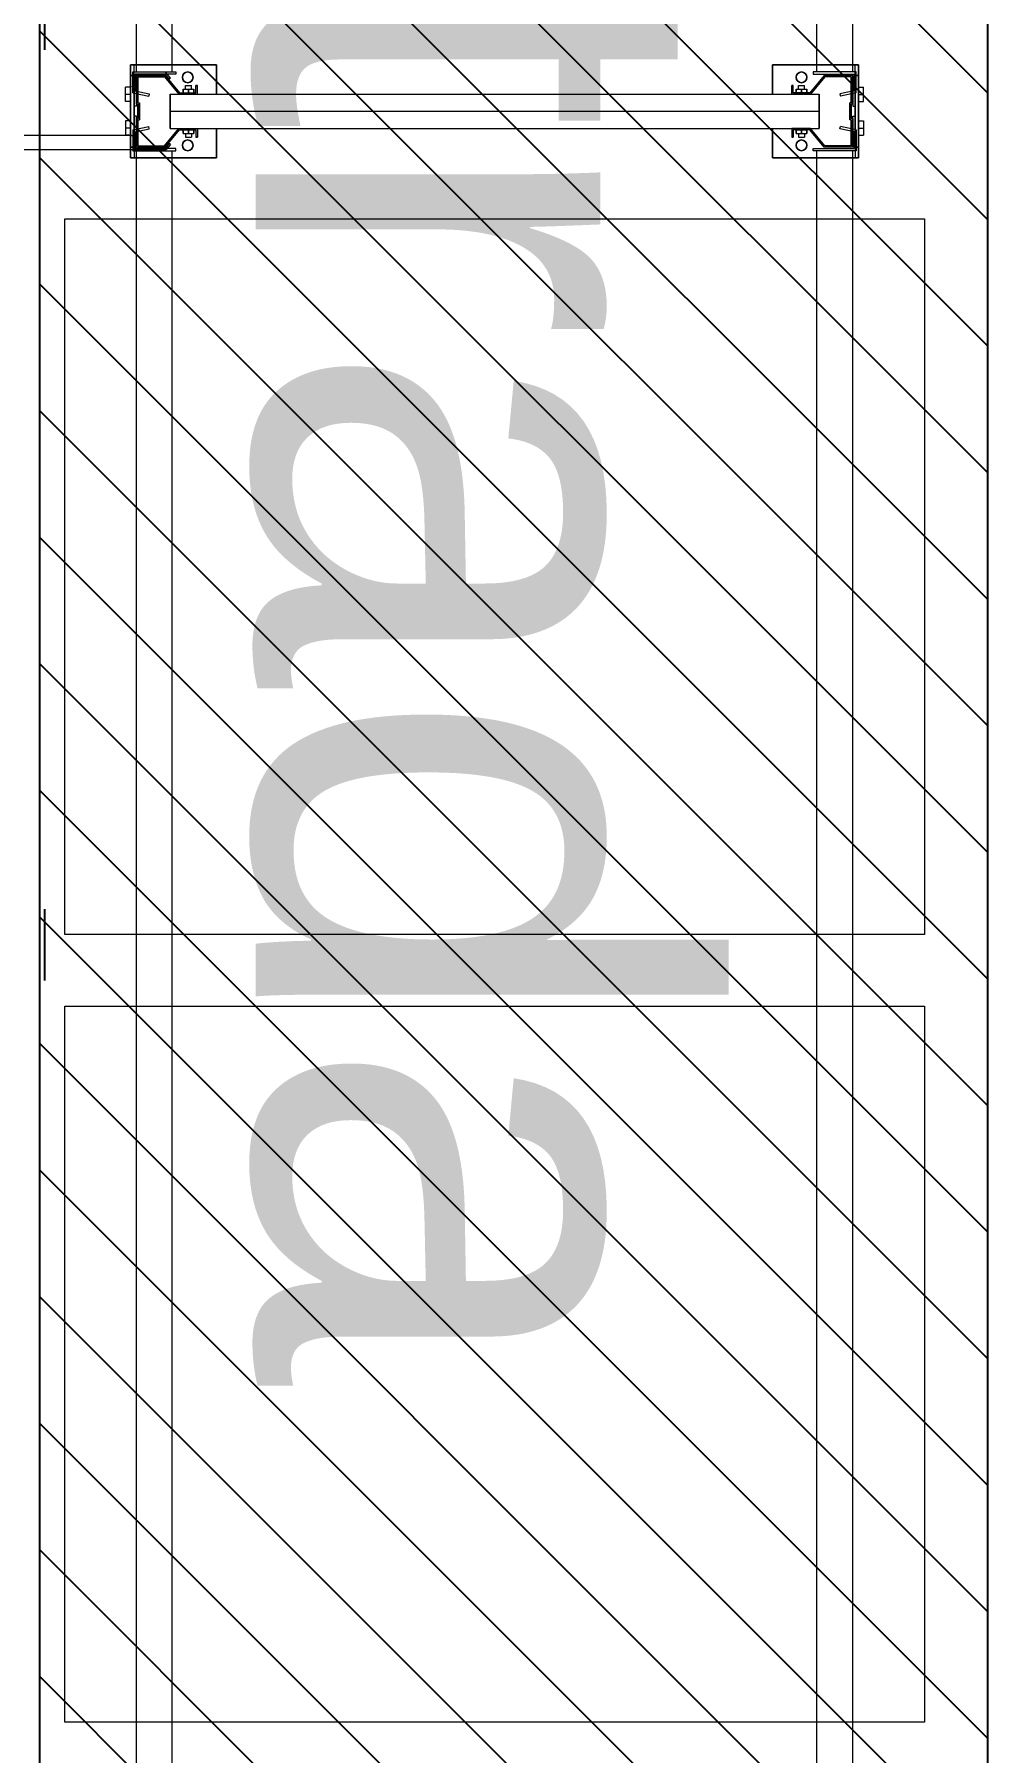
# Model space of a CAD drawing. Header units: metres. Extents: x 0 to 8715937, y -236336 to 216.
# Drawn here: x 146.633 to 147.964, y 75.702 to 78.102 of the extents above; entities that cross this region are included whole.
import ezdxf

# ---------------------------------------------------------------- set-up
doc = ezdxf.new("R2010")
doc.units = ezdxf.units.M
doc.header["$MEASUREMENT"] = 0
doc.linetypes.add('ACAD_ISO10W100', pattern=[18, 12, -3, 0, -3])
for name, color, linetype in [('0-BLOCK-EQUIPAMIENTO', 7, 'Continuous'), ('0-BLOCK-ESTRUCTURA', 7, 'Continuous'), ('AAA BAST', 5, 'Continuous'), ('AAA CONECT', 3, 'Continuous'), ('AAA LARG', 1, 'Continuous'), ('AAA PALLETS', 7, 'Continuous'), ('EJES', 251, 'ACAD_ISO10W100'), ('INSTALACIONES', 165, 'Continuous'), ('TEXTO', 7, 'Continuous')]:
    doc.layers.add(name, color=color, linetype=linetype)
doc.styles.add('AR', font='arial.ttf')

# ---------------------------------------------------------------- blocks, each defined once
blk = doc.blocks.new('DPM-ESTRUCTURA')
at = {"layer": 'EJES', "ltscale": 0.4}
blk.add_line((58.9278, 41.5801), (58.9278, 112.3301), dxfattribs=at)
blk = doc.blocks.new('1A MODULO D FTE')
at = {"layer": 'AAA BAST', "lineweight": 5}
for points in [[(-2.34, 0.415), (-2.34, 0.417), (-2.35, 0.417), (-2.35, 0.44), (-2.326, 0.46), (-2.326, 0.5), (-2.366, 0.5), (-2.366, 0.498), (-2.386, 0.498), (-2.386, 0.5), (-2.426, 0.5), (-2.426, 0.46), (-2.402, 0.44), (-2.402, 0.417), (-2.412, 0.417), (-2.412, 0.415), (-2.4, 0.415), (-2.4, 0.4409), (-2.424, 0.4609), (-2.424, 0.498), (-2.388, 0.498), (-2.388, 0.496), (-2.364, 0.496), (-2.364, 0.498), (-2.328, 0.498), (-2.328, 0.4609), (-2.352, 0.4409), (-2.352, 0.415)], [(-0.012, 0.415), (-0.012, 0.417), (-0.002, 0.417), (-0.002, 0.44), (-0.026, 0.46), (-0.026, 0.5), (0.014, 0.5), (0.014, 0.498), (0.034, 0.498), (0.034, 0.5), (0.074, 0.5), (0.074, 0.46), (0.05, 0.44), (0.05, 0.417), (0.06, 0.417), (0.06, 0.415), (0.048, 0.415), (0.048, 0.4409), (0.072, 0.4609), (0.072, 0.498), (0.036, 0.498), (0.036, 0.496), (0.012, 0.496), (0.012, 0.498), (-0.024, 0.498), (-0.024, 0.4609), (0, 0.4409), (0, 0.415)], [(-2.34, -0.415), (-2.34, -0.417), (-2.35, -0.417), (-2.35, -0.44), (-2.326, -0.46), (-2.326, -0.5), (-2.366, -0.5), (-2.366, -0.498), (-2.386, -0.498), (-2.386, -0.5), (-2.426, -0.5), (-2.426, -0.46), (-2.402, -0.44), (-2.402, -0.417), (-2.412, -0.417), (-2.412, -0.415), (-2.4, -0.415), (-2.4, -0.4409), (-2.424, -0.4609), (-2.424, -0.498), (-2.388, -0.498), (-2.388, -0.496), (-2.364, -0.496), (-2.364, -0.498), (-2.328, -0.498), (-2.328, -0.4609), (-2.352, -0.4409), (-2.352, -0.415)], [(-0.012, -0.415), (-0.012, -0.417), (-0.002, -0.417), (-0.002, -0.44), (-0.026, -0.46), (-0.026, -0.5), (0.014, -0.5), (0.014, -0.498), (0.034, -0.498), (0.034, -0.5), (0.074, -0.5), (0.074, -0.46), (0.05, -0.44), (0.05, -0.417), (0.06, -0.417), (0.06, -0.415), (0.048, -0.415), (0.048, -0.4409), (0.072, -0.4609), (0.072, -0.498), (0.036, -0.498), (0.036, -0.496), (0.012, -0.496), (0.012, -0.498), (-0.024, -0.498), (-0.024, -0.4609), (0, -0.4409), (0, -0.415)]]:
    blk.add_hatch(color=251, dxfattribs=at).paths.add_polyline_path(points)
at = {"layer": 'AAA BAST', "color": 251, "lineweight": 5}
for p, q in [((-2.426, 0.5082), (-2.441, 0.5082)), ((-2.441, 0.5082), (-2.441, 0.3882)), ((-2.326, 0.5082), (-2.426, 0.5082)), ((-2.426, 0.5082), (-2.426, 0.5032)), ((-2.3895, 0.5152), (-2.4095, 0.5152)), ((-2.4095, 0.5082), (-2.4095, 0.5152)), ((-2.3995, 0.5082), (-2.3995, 0.5152)), ((-2.3895, 0.5082), (-2.3895, 0.5152)), ((-2.3625, 0.5152), (-2.3425, 0.5152)), ((-2.3625, 0.5082), (-2.3625, 0.5152)), ((-2.3525, 0.5082), (-2.3525, 0.5152)), ((-2.3425, 0.5082), (-2.3425, 0.5152)), ((-2.326, 0.5032), (-2.326, 0.5082)), ((-2.311, 0.5082), (-2.326, 0.5082)), ((-2.311, 0.3882), (-2.311, 0.5082)), ((-0.041, 0.3882), (-0.041, 0.5082)), ((-0.041, 0.5082), (-0.026, 0.5082)), ((-0.026, 0.5032), (-0.026, 0.5082)), ((-0.026, 0.5082), (0.074, 0.5082)), ((0.0105, 0.5152), (-0.0095, 0.5152)), ((-0.0095, 0.5082), (-0.0095, 0.5152)), ((0.0005, 0.5082), (0.0005, 0.5152)), ((0.0105, 0.5082), (0.0105, 0.5152)), ((0.0375, 0.5152), (0.0575, 0.5152)), ((0.0375, 0.5082), (0.0375, 0.5152)), ((0.0475, 0.5082), (0.0475, 0.5152)), ((0.0575, 0.5082), (0.0575, 0.5152)), ((0.074, 0.5082), (0.074, 0.5032)), ((0.074, 0.5082), (0.089, 0.5082)), ((0.089, 0.5082), (0.089, 0.3882)), ((-2.426, 0.5032), (-2.441, 0.5032)), ((-2.426, 0.5032), (-2.326, 0.5032)), ((-2.386, 0.5), (-2.426, 0.5)), ((-2.426, 0.5), (-2.426, 0.46)), ((-2.424, 0.498), (-2.424, 0.4609)), ((-2.388, 0.498), (-2.424, 0.498)), ((-2.416, 0.5), (-2.416, 0.5032)), ((-2.416, 0.5032), (-2.383, 0.5032)), ((-2.388, 0.498), (-2.388, 0.496)), ((-2.364, 0.496), (-2.388, 0.496)), ((-2.386, 0.5), (-2.386, 0.498)), ((-2.386, 0.5), (-2.383, 0.5)), ((-2.366, 0.498), (-2.386, 0.498)), ((-2.383, 0.5), (-2.383, 0.5032)), ((-2.369, 0.5), (-2.369, 0.5032)), ((-2.366, 0.5), (-2.369, 0.5)), ((-2.326, 0.5), (-2.366, 0.5)), ((-2.366, 0.5), (-2.366, 0.498)), ((-2.328, 0.498), (-2.364, 0.498)), ((-2.364, 0.498), (-2.364, 0.496)), ((-2.336, 0.5), (-2.336, 0.5032)), ((-2.328, 0.498), (-2.328, 0.4609)), ((-2.326, 0.5032), (-2.311, 0.5032)), ((-2.326, 0.5), (-2.326, 0.46)), ((-0.026, 0.5032), (-0.041, 0.5032)), ((0.074, 0.5032), (-0.026, 0.5032)), ((-0.026, 0.5), (0.014, 0.5)), ((-0.026, 0.5), (-0.026, 0.46)), ((-0.024, 0.498), (-0.024, 0.4609)), ((-0.024, 0.498), (0.012, 0.498)), ((-0.016, 0.5), (-0.016, 0.5032)), ((0.012, 0.498), (0.012, 0.496)), ((0.012, 0.496), (0.036, 0.496)), ((0.014, 0.5), (0.014, 0.498)), ((0.014, 0.5), (0.017, 0.5)), ((0.014, 0.498), (0.034, 0.498)), ((0.017, 0.5), (0.017, 0.5032)), ((0.031, 0.5), (0.031, 0.5032)), ((0.064, 0.5032), (0.031, 0.5032)), ((0.034, 0.5), (0.031, 0.5)), ((0.034, 0.5), (0.074, 0.5)), ((0.034, 0.5), (0.034, 0.498)), ((0.036, 0.498), (0.072, 0.498)), ((0.036, 0.498), (0.036, 0.496)), ((0.064, 0.5), (0.064, 0.5032)), ((0.072, 0.498), (0.072, 0.4609)), ((0.074, 0.5032), (0.089, 0.5032)), ((0.074, 0.5), (0.074, 0.46)), ((-2.426, 0.46), (-2.402, 0.44)), ((-2.424, 0.4609), (-2.4, 0.4409)), ((-2.328, 0.4609), (-2.352, 0.4409)), ((-2.326, 0.46), (-2.35, 0.44)), ((-0.026, 0.46), (-0.002, 0.44)), ((-0.024, 0.4609), (0, 0.4409)), ((0.072, 0.4609), (0.048, 0.4409)), ((0.074, 0.46), (0.05, 0.44)), ((-2.402, 0.436), (-2.407, 0.436)), ((-2.407, 0.421), (-2.407, 0.436)), ((-2.402, 0.44), (-2.402, 0.417)), ((-2.4, 0.453), (-2.376, 0.453)), ((-2.4, -0.453), (-2.4, 0.453)), ((-2.4, 0.4409), (-2.4, 0.415)), ((-2.376, 0.453), (-2.352, 0.453)), ((-2.376, -0.453), (-2.376, 0.453)), ((-2.352, -0.453), (-2.352, 0.453)), ((-2.352, 0.4409), (-2.352, 0.415)), ((-2.35, 0.44), (-2.35, 0.417)), ((-2.345, 0.436), (-2.35, 0.436)), ((-2.35, 0.421), (-2.35, 0.436)), ((-2.345, 0.421), (-2.345, 0.436)), ((-2.345, 0.4328), (-2.34, 0.4328)), ((-2.34, 0.4243), (-2.34, 0.4328)), ((-0.007, 0.4328), (-0.012, 0.4328)), ((-0.012, 0.4243), (-0.012, 0.4328)), ((-0.007, 0.436), (-0.002, 0.436)), ((-0.007, 0.421), (-0.007, 0.436)), ((-0.002, 0.44), (-0.002, 0.417)), ((-0.002, 0.421), (-0.002, 0.436)), ((0.024, 0.453), (0, 0.453)), ((0, -0.453), (0, 0.453)), ((0, 0.4409), (0, 0.415)), ((0.048, 0.453), (0.024, 0.453)), ((0.024, -0.453), (0.024, 0.453)), ((0.048, -0.453), (0.048, 0.453)), ((0.048, 0.4409), (0.048, 0.415)), ((0.05, 0.44), (0.05, 0.417)), ((0.05, 0.436), (0.055, 0.436)), ((0.055, 0.421), (0.055, 0.436)), ((-2.402, 0.417), (-2.412, 0.417)), ((-2.412, 0.417), (-2.412, 0.415)), ((-2.4, 0.415), (-2.412, 0.415)), ((-2.402, 0.4285), (-2.407, 0.4285)), ((-2.402, 0.421), (-2.407, 0.421)), ((-2.352, 0.415), (-2.34, 0.415)), ((-2.345, 0.4285), (-2.35, 0.4285)), ((-2.345, 0.421), (-2.35, 0.421)), ((-2.35, 0.417), (-2.34, 0.417)), ((-2.345, 0.4243), (-2.34, 0.4243)), ((-2.34, 0.415), (-2.34, 0.417)), ((-0.007, 0.4243), (-0.012, 0.4243)), ((-0.002, 0.417), (-0.012, 0.417)), ((-0.012, 0.415), (-0.012, 0.417)), ((0, 0.415), (-0.012, 0.415)), ((-0.007, 0.4285), (-0.002, 0.4285)), ((-0.007, 0.421), (-0.002, 0.421)), ((0.048, 0.415), (0.06, 0.415)), ((0.05, 0.4285), (0.055, 0.4285)), ((0.05, 0.421), (0.055, 0.421)), ((0.05, 0.417), (0.06, 0.417)), ((0.06, 0.417), (0.06, 0.415)), ((-2.441, 0.3882), (-2.4, 0.3882)), ((-2.352, 0.3882), (-2.311, 0.3882)), ((0, 0.3882), (-0.041, 0.3882)), ((0.089, 0.3882), (0.048, 0.3882)), ((-2.441, -0.5082), (-2.441, -0.3882)), ((-2.441, -0.3882), (-2.4, -0.3882)), ((-2.352, -0.3882), (-2.311, -0.3882)), ((-2.311, -0.3882), (-2.311, -0.5082)), ((0, -0.3882), (-0.041, -0.3882)), ((-0.041, -0.3882), (-0.041, -0.5082)), ((0.089, -0.3882), (0.048, -0.3882)), ((0.089, -0.5082), (0.089, -0.3882)), ((-2.4, -0.415), (-2.412, -0.415)), ((-2.412, -0.417), (-2.412, -0.415)), ((-2.402, -0.417), (-2.412, -0.417)), ((-2.402, -0.4199), (-2.407, -0.4199)), ((-2.407, -0.4349), (-2.407, -0.4199)), ((-2.402, -0.4274), (-2.407, -0.4274)), ((-2.402, -0.44), (-2.402, -0.417)), ((-2.4, -0.4409), (-2.4, -0.415)), ((-2.352, -0.4409), (-2.352, -0.415)), ((-2.352, -0.415), (-2.34, -0.415)), ((-2.35, -0.44), (-2.35, -0.417)), ((-2.35, -0.417), (-2.34, -0.417)), ((-2.345, -0.4199), (-2.35, -0.4199)), ((-2.35, -0.4349), (-2.35, -0.4199)), ((-2.345, -0.4274), (-2.35, -0.4274)), ((-2.345, -0.4349), (-2.345, -0.4199)), ((-2.345, -0.4232), (-2.34, -0.4232)), ((-2.345, -0.4317), (-2.34, -0.4317)), ((-2.34, -0.415), (-2.34, -0.417)), ((-2.34, -0.4317), (-2.34, -0.4232)), ((0, -0.415), (-0.012, -0.415)), ((-0.012, -0.415), (-0.012, -0.417)), ((-0.002, -0.417), (-0.012, -0.417)), ((-0.007, -0.4232), (-0.012, -0.4232)), ((-0.012, -0.4317), (-0.012, -0.4232)), ((-0.007, -0.4317), (-0.012, -0.4317)), ((-0.007, -0.4199), (-0.002, -0.4199)), ((-0.007, -0.4349), (-0.007, -0.4199)), ((-0.007, -0.4274), (-0.002, -0.4274)), ((-0.002, -0.44), (-0.002, -0.417)), ((-0.002, -0.4349), (-0.002, -0.4199)), ((0, -0.4409), (0, -0.415)), ((0.048, -0.4409), (0.048, -0.415)), ((0.048, -0.415), (0.06, -0.415)), ((0.05, -0.44), (0.05, -0.417)), ((0.05, -0.417), (0.06, -0.417)), ((0.05, -0.4199), (0.055, -0.4199)), ((0.05, -0.4274), (0.055, -0.4274)), ((0.055, -0.4349), (0.055, -0.4199)), ((0.06, -0.417), (0.06, -0.415)), ((-2.426, -0.46), (-2.402, -0.44)), ((-2.424, -0.4609), (-2.4, -0.4409)), ((-2.402, -0.4349), (-2.407, -0.4349)), ((-2.4, -0.453), (-2.376, -0.453)), ((-2.376, -0.453), (-2.352, -0.453)), ((-2.328, -0.4609), (-2.352, -0.4409)), ((-2.345, -0.4349), (-2.35, -0.4349)), ((-2.326, -0.46), (-2.35, -0.44)), ((-0.026, -0.46), (-0.002, -0.44)), ((-0.024, -0.4609), (0, -0.4409)), ((-0.007, -0.4349), (-0.002, -0.4349)), ((0.024, -0.453), (0, -0.453)), ((0.048, -0.453), (0.024, -0.453)), ((0.072, -0.4609), (0.048, -0.4409)), ((0.05, -0.4349), (0.055, -0.4349)), ((0.074, -0.46), (0.05, -0.44)), ((-2.426, -0.5), (-2.426, -0.46)), ((-2.424, -0.498), (-2.424, -0.4609)), ((-2.328, -0.498), (-2.328, -0.4609)), ((-2.326, -0.5), (-2.326, -0.46)), ((-0.026, -0.5), (-0.026, -0.46)), ((-0.024, -0.498), (-0.024, -0.4609)), ((0.072, -0.498), (0.072, -0.4609)), ((0.074, -0.5), (0.074, -0.46)), ((-2.426, -0.5032), (-2.441, -0.5032)), ((-2.386, -0.5), (-2.426, -0.5)), ((-2.426, -0.5032), (-2.326, -0.5032)), ((-2.426, -0.5082), (-2.426, -0.5032)), ((-2.388, -0.498), (-2.424, -0.498)), ((-2.416, -0.5), (-2.416, -0.5032)), ((-2.416, -0.5032), (-2.383, -0.5032)), ((-2.388, -0.498), (-2.388, -0.496)), ((-2.364, -0.496), (-2.388, -0.496)), ((-2.366, -0.498), (-2.386, -0.498)), ((-2.386, -0.5), (-2.386, -0.498)), ((-2.386, -0.5), (-2.383, -0.5)), ((-2.383, -0.5), (-2.383, -0.5032)), ((-2.369, -0.5), (-2.369, -0.5032)), ((-2.366, -0.5), (-2.369, -0.5)), ((-2.366, -0.5), (-2.366, -0.498)), ((-2.326, -0.5), (-2.366, -0.5)), ((-2.364, -0.498), (-2.364, -0.496)), ((-2.328, -0.498), (-2.364, -0.498)), ((-2.336, -0.5), (-2.336, -0.5032)), ((-2.326, -0.5032), (-2.326, -0.5082)), ((-2.326, -0.5032), (-2.311, -0.5032)), ((-0.026, -0.5032), (-0.041, -0.5032)), ((-0.026, -0.5), (0.014, -0.5)), ((0.074, -0.5032), (-0.026, -0.5032)), ((-0.026, -0.5032), (-0.026, -0.5082)), ((-0.024, -0.498), (0.012, -0.498)), ((-0.016, -0.5), (-0.016, -0.5032)), ((0.012, -0.498), (0.012, -0.496)), ((0.012, -0.496), (0.036, -0.496)), ((0.014, -0.498), (0.034, -0.498)), ((0.014, -0.5), (0.014, -0.498)), ((0.014, -0.5), (0.017, -0.5)), ((0.017, -0.5), (0.017, -0.5032)), ((0.031, -0.5), (0.031, -0.5032)), ((0.034, -0.5), (0.031, -0.5)), ((0.064, -0.5032), (0.031, -0.5032)), ((0.034, -0.5), (0.034, -0.498)), ((0.034, -0.5), (0.074, -0.5)), ((0.036, -0.498), (0.036, -0.496)), ((0.036, -0.498), (0.072, -0.498)), ((0.064, -0.5), (0.064, -0.5032)), ((0.074, -0.5082), (0.074, -0.5032)), ((0.074, -0.5032), (0.089, -0.5032)), ((-2.426, -0.5082), (-2.441, -0.5082)), ((-2.326, -0.5082), (-2.426, -0.5082)), ((-2.4095, -0.5082), (-2.4095, -0.5152)), ((-2.3895, -0.5152), (-2.4095, -0.5152)), ((-2.3995, -0.5082), (-2.3995, -0.5152)), ((-2.3895, -0.5082), (-2.3895, -0.5152)), ((-2.3625, -0.5082), (-2.3625, -0.5152)), ((-2.3625, -0.5152), (-2.3425, -0.5152)), ((-2.3525, -0.5082), (-2.3525, -0.5152)), ((-2.3425, -0.5082), (-2.3425, -0.5152)), ((-2.311, -0.5082), (-2.326, -0.5082)), ((-0.041, -0.5082), (-0.026, -0.5082)), ((-0.026, -0.5082), (0.074, -0.5082)), ((-0.0095, -0.5082), (-0.0095, -0.5152)), ((0.0105, -0.5152), (-0.0095, -0.5152)), ((0.0005, -0.5082), (0.0005, -0.5152)), ((0.0105, -0.5082), (0.0105, -0.5152)), ((0.0375, -0.5082), (0.0375, -0.5152)), ((0.0375, -0.5152), (0.0575, -0.5152)), ((0.0475, -0.5082), (0.0475, -0.5152)), ((0.0575, -0.5082), (0.0575, -0.5152)), ((0.074, -0.5082), (0.089, -0.5082))]:
    blk.add_line(p, q, dxfattribs=at)
for centre in [(-2.4235, 0.4285), (-2.3285, 0.4285), (-0.0235, 0.4285), (0.0715, 0.4285), (-2.4235, -0.4285), (-2.3285, -0.4285), (-0.0235, -0.4285), (0.0715, -0.4285)]:
    blk.add_circle(centre, 0.0075, dxfattribs=at)
at = {"layer": 'AAA CONECT', "color": 251, "lineweight": 5}
for p, q in [((-2.4223, -0.4527), (-2.43, -0.4591)), ((-2.421, -0.4542), (-2.428, -0.46)), ((-2.4223, -0.4527), (-2.421, -0.4542)), ((-2.3297, -0.4527), (-2.331, -0.4542)), ((-2.331, -0.4542), (-2.324, -0.46)), ((-2.3297, -0.4527), (-2.322, -0.4591)), ((-0.0223, -0.4527), (-0.03, -0.4591)), ((-0.021, -0.4542), (-0.028, -0.46)), ((-0.0223, -0.4527), (-0.021, -0.4542)), ((-2.428, -0.5016), (-2.428, -0.46)), ((-2.324, -0.5016), (-2.324, -0.46)), ((-0.028, -0.5016), (-0.028, -0.46)), ((-2.428, -0.5016), (-2.415, -0.5016)), ((-2.41, -0.5066), (-2.415, -0.5016)), ((-2.342, -0.5066), (-2.337, -0.5016)), ((-2.324, -0.5016), (-2.337, -0.5016)), ((-0.028, -0.5016), (-0.015, -0.5016)), ((-0.01, -0.5066), (-0.015, -0.5016))]:
    blk.add_line(p, q, dxfattribs=at)
at = {"layer": 'AAA CONECT', "color": 251, "lineweight": 5, "ltscale": 0.21}
for p, q in [((-2.43, -0.4591), (-2.43, -0.7909)), ((-0.03, -0.4591), (-0.03, -0.7909)), ((-2.41, -0.5066), (-2.41, -0.7434)), ((-0.01, -0.5066), (-0.01, -0.7434))]:
    blk.add_line(p, q, dxfattribs=at)
at = {"layer": 'AAA LARG', "color": 251, "lineweight": 5}
for p, q in [((-2.35, 0.505), (-2.3547, 0.4829)), ((-2.35, 0.505), (-2.321, 0.505)), ((-2.321, 0.505), (-2.321, 0.445)), ((-0.002, 0.505), (-0.031, 0.505)), ((-0.031, 0.505), (-0.031, 0.445)), ((-0.002, 0.505), (0.0027, 0.4829)), ((-2.3516, 0.4822), (-2.3547, 0.4829)), ((-2.3474, 0.5018), (-2.3516, 0.4822)), ((-2.3242, 0.5018), (-2.3474, 0.5018)), ((-2.3242, 0.445), (-2.3242, 0.5018)), ((-2.321, 0.5), (-0.031, 0.5)), ((-0.0278, 0.445), (-0.0278, 0.5018)), ((-0.0278, 0.5018), (-0.0046, 0.5018)), ((-0.0046, 0.5018), (-0.0004, 0.4822)), ((-0.0004, 0.4822), (0.0027, 0.4829)), ((-2.321, 0.445), (-2.3242, 0.445)), ((-2.321, 0.45), (-0.031, 0.45)), ((-0.031, 0.445), (-0.0278, 0.445)), ((-2.321, -0.445), (-2.3242, -0.445)), ((-2.3242, -0.445), (-2.3242, -0.5018)), ((-2.321, -0.505), (-2.321, -0.445)), ((-2.321, -0.45), (-0.031, -0.45)), ((-0.031, -0.505), (-0.031, -0.445)), ((-0.031, -0.445), (-0.0278, -0.445)), ((-0.0278, -0.445), (-0.0278, -0.5018)), ((-2.3516, -0.4822), (-2.3547, -0.4829)), ((-2.35, -0.505), (-2.3547, -0.4829)), ((-2.3474, -0.5018), (-2.3516, -0.4822)), ((-2.3242, -0.5018), (-2.3474, -0.5018)), ((-2.321, -0.5), (-0.031, -0.5)), ((-0.0278, -0.5018), (-0.0046, -0.5018)), ((-0.0046, -0.5018), (-0.0004, -0.4822)), ((-0.002, -0.505), (0.0027, -0.4829)), ((-0.0004, -0.4822), (0.0027, -0.4829)), ((-2.35, -0.505), (-2.321, -0.505)), ((-0.002, -0.505), (-0.031, -0.505))]:
    blk.add_line(p, q, dxfattribs=at)
at = {"layer": 'AAA PALLETS', "color": 251, "lineweight": 5, "ltscale": 0.21}
for p, q in [((-1.226, 0.6), (-2.226, 0.6)), ((-2.226, 0.6), (-2.226, -0.6)), ((-1.226, -0.6), (-1.226, 0.6)), ((-0.126, 0.6), (-1.126, 0.6)), ((-1.126, 0.6), (-1.126, -0.6)), ((-0.126, -0.6), (-0.126, 0.6)), ((-2.226, -0.6), (-1.226, -0.6)), ((-1.126, -0.6), (-0.126, -0.6))]:
    blk.add_line(p, q, dxfattribs=at)
blk = doc.blocks.new('DPM-EQUIPAMIENTO')
at = {"layer": 'INSTALACIONES', "ltscale": 0.1}
h = blk.add_hatch(dxfattribs=at)
h.set_pattern_fill('ANSI31', color=256, angle=-90)
h.set_pattern_definition([(315, (-83.11901, 870.19236), (0.088388348, 0.088388348), [])])
h.paths.add_polyline_path([(60.2442, 87.7545), (60.2442, 73.2183), (58.9206, 73.2183), (58.9206, 87.7545)])
blk.add_lwpolyline([(60.2442, 87.7545), (60.2442, 73.1703), (58.9206, 73.1703), (58.9206, 87.7545)], close=True, dxfattribs=at)
at = {"layer": 'AAA BAST', "xscale": -1, "rotation": 270}
for p in [(59.5558, 80.3703), (59.5558, 77.9703)]:
    blk.add_blockref('1A MODULO D FTE', p, dxfattribs=at)
at = {"layer": 'TEXTO', "ltscale": 0.1, "insert": (59.849, 76.2145), "char_height": 0.626905, "attachment_point": 3, "rotation": 270, "style": 'AR'}
blk.add_mtext_dynamic_manual_height_columns('Bodega Empotrada', width=8.454521, gutter_width=12.5, heights=[0], dxfattribs=at)

msp = doc.modelspace()

# ---------------------------------------------------------------- hatches: boundary and pattern name
at = {"layer": 'AAA BAST', "lineweight": 5}
for points in [[(146.8608, 77.9583), (146.8588, 77.9583), (146.8588, 77.9683), (146.8358, 77.9683), (146.8158, 77.9443), (146.7758, 77.9443), (146.7758, 77.9843), (146.7778, 77.9843), (146.7778, 78.0043), (146.7758, 78.0043), (146.7758, 78.0443), (146.8158, 78.0443), (146.8358, 78.0203), (146.8588, 78.0203), (146.8588, 78.0303), (146.8608, 78.0303), (146.8608, 78.0183), (146.8349, 78.0183), (146.8149, 78.0423), (146.7778, 78.0423), (146.7778, 78.0063), (146.7798, 78.0063), (146.7798, 77.9823), (146.7778, 77.9823), (146.7778, 77.9463), (146.8149, 77.9463), (146.8349, 77.9703), (146.8608, 77.9703)], [(146.8608, 78.0303), (146.8588, 78.0303), (146.8588, 78.0203), (146.8358, 78.0203), (146.8158, 78.0443), (146.7758, 78.0443), (146.7758, 78.0043), (146.7778, 78.0043), (146.7778, 77.9843), (146.7758, 77.9843), (146.7758, 77.9443), (146.8158, 77.9443), (146.8358, 77.9683), (146.8588, 77.9683), (146.8588, 77.9583), (146.8608, 77.9583), (146.8608, 77.9703), (146.8349, 77.9703), (146.8149, 77.9463), (146.7778, 77.9463), (146.7778, 77.9823), (146.7798, 77.9823), (146.7798, 78.0063), (146.7778, 78.0063), (146.7778, 78.0423), (146.8149, 78.0423), (146.8349, 78.0183), (146.8608, 78.0183)], [(147.6908, 77.9583), (147.6928, 77.9583), (147.6928, 77.9683), (147.7158, 77.9683), (147.7358, 77.9443), (147.7758, 77.9443), (147.7758, 77.9843), (147.7738, 77.9843), (147.7738, 78.0043), (147.7758, 78.0043), (147.7758, 78.0443), (147.7358, 78.0443), (147.7158, 78.0203), (147.6928, 78.0203), (147.6928, 78.0303), (147.6908, 78.0303), (147.6908, 78.0183), (147.7167, 78.0183), (147.7367, 78.0423), (147.7738, 78.0423), (147.7738, 78.0063), (147.7718, 78.0063), (147.7718, 77.9823), (147.7738, 77.9823), (147.7738, 77.9463), (147.7367, 77.9463), (147.7167, 77.9703), (147.6908, 77.9703)], [(147.6908, 78.0303), (147.6928, 78.0303), (147.6928, 78.0203), (147.7158, 78.0203), (147.7358, 78.0443), (147.7758, 78.0443), (147.7758, 78.0043), (147.7738, 78.0043), (147.7738, 77.9843), (147.7758, 77.9843), (147.7758, 77.9443), (147.7358, 77.9443), (147.7158, 77.9683), (147.6928, 77.9683), (147.6928, 77.9583), (147.6908, 77.9583), (147.6908, 77.9703), (147.7167, 77.9703), (147.7367, 77.9463), (147.7738, 77.9463), (147.7738, 77.9823), (147.7718, 77.9823), (147.7718, 78.0063), (147.7738, 78.0063), (147.7738, 78.0423), (147.7367, 78.0423), (147.7167, 78.0183), (147.6908, 78.0183)]]:
    msp.add_hatch(color=251, dxfattribs=at).paths.add_polyline_path(points)

# ---------------------------------------------------------------- linework, layer by layer
at = {"layer": 'AAA BAST', "color": 251, "lineweight": 5}
for p, q in [((146.7676, 78.0443), (146.7676, 78.0593)), ((146.7676, 78.0593), (146.8876, 78.0593)), ((146.8876, 78.0593), (146.7676, 78.0593)), ((146.7676, 78.0593), (146.7676, 78.0443)), ((146.7726, 78.0443), (146.7726, 78.0593)), ((146.7726, 78.0443), (146.7726, 78.0593)), ((146.8876, 78.0593), (146.8876, 78.0183)), ((146.8876, 78.0183), (146.8876, 78.0593)), ((147.784, 78.0593), (147.664, 78.0593)), ((147.664, 78.0593), (147.664, 78.0183)), ((147.664, 78.0183), (147.664, 78.0593)), ((147.664, 78.0593), (147.784, 78.0593)), ((147.779, 78.0443), (147.779, 78.0593)), ((147.779, 78.0443), (147.779, 78.0593)), ((147.784, 78.0443), (147.784, 78.0593)), ((147.784, 78.0593), (147.784, 78.0443)), ((146.7606, 78.0078), (146.7606, 78.0278)), ((146.7676, 78.0278), (146.7606, 78.0278)), ((146.7606, 78.0078), (146.7606, 78.0278)), ((146.7676, 78.0278), (146.7606, 78.0278)), ((146.7676, 77.9443), (146.7676, 78.0443)), ((146.7676, 78.0443), (146.7726, 78.0443)), ((146.7726, 78.0443), (146.7676, 78.0443)), ((146.7676, 78.0443), (146.7676, 77.9443)), ((146.7726, 78.0443), (146.7726, 77.9443)), ((146.7726, 77.9443), (146.7726, 78.0443)), ((146.7758, 78.0343), (146.7726, 78.0343)), ((146.7726, 78.0343), (146.7726, 78.0013)), ((146.7758, 78.0343), (146.7726, 78.0343)), ((146.7758, 78.0043), (146.7758, 78.0443)), ((146.7758, 78.0443), (146.8158, 78.0443)), ((146.7758, 78.0443), (146.7758, 78.0043)), ((146.7758, 78.0443), (146.8158, 78.0443)), ((146.7778, 78.0423), (146.8149, 78.0423)), ((146.7778, 78.0063), (146.7778, 78.0423)), ((146.7778, 78.0423), (146.8149, 78.0423)), ((146.7778, 78.0423), (146.7778, 78.0063)), ((146.8149, 78.0423), (146.8349, 78.0183)), ((146.8149, 78.0423), (146.8349, 78.0183)), ((146.8158, 78.0443), (146.8358, 78.0203)), ((146.8158, 78.0443), (146.8358, 78.0203)), ((146.8409, 78.0203), (146.8409, 78.0253)), ((146.8409, 78.0253), (146.8559, 78.0253)), ((146.8409, 78.0253), (146.8409, 78.0203)), ((146.8409, 78.0253), (146.8559, 78.0253)), ((146.8441, 78.0253), (146.8441, 78.0303)), ((146.8441, 78.0303), (146.8526, 78.0303)), ((146.8484, 78.0203), (146.8484, 78.0253)), ((146.8484, 78.0253), (146.8484, 78.0203)), ((146.8526, 78.0253), (146.8526, 78.0303)), ((146.8559, 78.0203), (146.8559, 78.0253)), ((146.8559, 78.0253), (146.8559, 78.0203)), ((146.8588, 78.0203), (146.8588, 78.0303)), ((146.8588, 78.0303), (146.8608, 78.0303)), ((146.8588, 78.0203), (146.8588, 78.0303)), ((146.8608, 78.0303), (146.8588, 78.0303)), ((146.8608, 78.0183), (146.8608, 78.0303)), ((146.8608, 78.0183), (146.8608, 78.0303)), ((147.6908, 78.0183), (147.6908, 78.0303)), ((147.6928, 78.0303), (147.6908, 78.0303)), ((147.6908, 78.0183), (147.6908, 78.0303)), ((147.6908, 78.0303), (147.6928, 78.0303)), ((147.6928, 78.0203), (147.6928, 78.0303)), ((147.6928, 78.0203), (147.6928, 78.0303)), ((147.6968, 78.0203), (147.6968, 78.0253)), ((147.6968, 78.0253), (147.7118, 78.0253)), ((147.6968, 78.0253), (147.6968, 78.0203)), ((147.6968, 78.0253), (147.7118, 78.0253)), ((147.7001, 78.0253), (147.7001, 78.0303)), ((147.7001, 78.0303), (147.7086, 78.0303)), ((147.7043, 78.0203), (147.7043, 78.0253)), ((147.7043, 78.0253), (147.7043, 78.0203)), ((147.7086, 78.0253), (147.7086, 78.0303)), ((147.7118, 78.0203), (147.7118, 78.0253)), ((147.7118, 78.0253), (147.7118, 78.0203)), ((147.7358, 78.0443), (147.7158, 78.0203)), ((147.7358, 78.0443), (147.7158, 78.0203)), ((147.7367, 78.0423), (147.7167, 78.0183)), ((147.7367, 78.0423), (147.7167, 78.0183)), ((147.7758, 78.0443), (147.7358, 78.0443)), ((147.7758, 78.0443), (147.7358, 78.0443)), ((147.7738, 78.0423), (147.7367, 78.0423)), ((147.7738, 78.0423), (147.7367, 78.0423)), ((147.7738, 78.0063), (147.7738, 78.0423)), ((147.7738, 78.0423), (147.7738, 78.0063)), ((147.7758, 78.0043), (147.7758, 78.0443)), ((147.7758, 78.0443), (147.7758, 78.0043)), ((147.7758, 78.0343), (147.779, 78.0343)), ((147.7758, 78.0343), (147.779, 78.0343)), ((147.779, 78.0443), (147.779, 77.9443)), ((147.784, 78.0443), (147.779, 78.0443)), ((147.779, 77.9443), (147.779, 78.0443)), ((147.779, 78.0443), (147.784, 78.0443)), ((147.779, 78.0343), (147.779, 78.0013)), ((147.784, 77.9443), (147.784, 78.0443)), ((147.784, 78.0443), (147.784, 77.9443)), ((147.784, 78.0278), (147.791, 78.0278)), ((147.784, 78.0278), (147.791, 78.0278)), ((147.791, 78.0078), (147.791, 78.0278)), ((147.791, 78.0078), (147.791, 78.0278)), ((146.7676, 78.0178), (146.7606, 78.0178)), ((146.7676, 78.0178), (146.7606, 78.0178)), ((146.7676, 78.0078), (146.7606, 78.0078)), ((146.7676, 78.0078), (146.7606, 78.0078)), ((146.7758, 78.0013), (146.7726, 78.0013)), ((146.7758, 78.0013), (146.7726, 78.0013)), ((146.7758, 78.0043), (146.7778, 78.0043)), ((146.7758, 78.0043), (146.7758, 78.0013)), ((146.7758, 78.0043), (146.7778, 78.0043)), ((146.7758, 78.0043), (146.7758, 78.0013)), ((146.7778, 78.0063), (146.7798, 78.0063)), ((146.7778, 78.0063), (146.7798, 78.0063)), ((146.7778, 77.9843), (146.7778, 78.0043)), ((146.7778, 78.0043), (146.7778, 77.9843)), ((146.7798, 77.9823), (146.7798, 78.0063)), ((146.7798, 78.0063), (146.7798, 77.9823)), ((146.8228, 78.0183), (146.8228, 77.9943)), ((146.8228, 78.0183), (147.7288, 78.0183)), ((146.8228, 77.9943), (146.8228, 78.0183)), ((146.8228, 78.0183), (147.7288, 78.0183)), ((146.8349, 78.0183), (146.8608, 78.0183)), ((146.8349, 78.0183), (146.8608, 78.0183)), ((146.8358, 78.0203), (146.8588, 78.0203)), ((146.8358, 78.0203), (146.8588, 78.0203)), ((146.8409, 78.0203), (146.8559, 78.0203)), ((147.7167, 78.0183), (147.6908, 78.0183)), ((147.7167, 78.0183), (147.6908, 78.0183)), ((147.7158, 78.0203), (147.6928, 78.0203)), ((147.7158, 78.0203), (147.6928, 78.0203)), ((147.6968, 78.0203), (147.7118, 78.0203)), ((147.7288, 78.0183), (147.7288, 77.9943)), ((147.7288, 77.9943), (147.7288, 78.0183)), ((147.7738, 78.0063), (147.7718, 78.0063)), ((147.7718, 77.9823), (147.7718, 78.0063)), ((147.7738, 78.0063), (147.7718, 78.0063)), ((147.7718, 78.0063), (147.7718, 77.9823)), ((147.7738, 77.9843), (147.7738, 78.0043)), ((147.7758, 78.0043), (147.7738, 78.0043)), ((147.7738, 78.0043), (147.7738, 77.9843)), ((147.7758, 78.0043), (147.7738, 78.0043)), ((147.7758, 78.0043), (147.7758, 78.0013)), ((147.7758, 78.0043), (147.7758, 78.0013)), ((147.7758, 78.0013), (147.779, 78.0013)), ((147.7758, 78.0013), (147.779, 78.0013)), ((147.784, 78.0178), (147.791, 78.0178)), ((147.784, 78.0178), (147.791, 78.0178)), ((147.784, 78.0078), (147.791, 78.0078)), ((147.784, 78.0078), (147.791, 78.0078)), ((146.7606, 77.9808), (146.7606, 77.9608)), ((146.7676, 77.9808), (146.7606, 77.9808)), ((146.7606, 77.9808), (146.7606, 77.9608)), ((146.7676, 77.9808), (146.7606, 77.9808)), ((146.7758, 77.9873), (146.7726, 77.9873)), ((146.7758, 77.9873), (146.7726, 77.9873)), ((146.7726, 77.9543), (146.7726, 77.9873)), ((146.7758, 77.9843), (146.7758, 77.9873)), ((146.7758, 77.9843), (146.7758, 77.9873)), ((146.7758, 77.9443), (146.7758, 77.9843)), ((146.7758, 77.9843), (146.7778, 77.9843)), ((146.7758, 77.9843), (146.7758, 77.9443)), ((146.7758, 77.9843), (146.7778, 77.9843)), ((146.7778, 77.9463), (146.7778, 77.9823)), ((146.7778, 77.9823), (146.7798, 77.9823)), ((146.7778, 77.9823), (146.7778, 77.9463)), ((146.7778, 77.9823), (146.7798, 77.9823)), ((146.8228, 77.9943), (146.8228, 77.9703)), ((146.8228, 77.9943), (147.7288, 77.9943)), ((146.8228, 77.9703), (146.8228, 77.9943)), ((146.8228, 77.9943), (147.7288, 77.9943)), ((147.7288, 77.9943), (147.7288, 77.9703)), ((147.7288, 77.9703), (147.7288, 77.9943)), ((147.7738, 77.9823), (147.7718, 77.9823)), ((147.7738, 77.9823), (147.7718, 77.9823)), ((147.7758, 77.9843), (147.7738, 77.9843)), ((147.7758, 77.9843), (147.7738, 77.9843)), ((147.7738, 77.9463), (147.7738, 77.9823)), ((147.7738, 77.9823), (147.7738, 77.9463)), ((147.7758, 77.9873), (147.779, 77.9873)), ((147.7758, 77.9843), (147.7758, 77.9873)), ((147.7758, 77.9873), (147.779, 77.9873)), ((147.7758, 77.9843), (147.7758, 77.9873)), ((147.7758, 77.9443), (147.7758, 77.9843)), ((147.7758, 77.9843), (147.7758, 77.9443)), ((147.779, 77.9543), (147.779, 77.9873)), ((147.784, 77.9808), (147.791, 77.9808)), ((147.784, 77.9808), (147.791, 77.9808)), ((147.791, 77.9808), (147.791, 77.9608)), ((147.791, 77.9808), (147.791, 77.9608)), ((146.7676, 77.9708), (146.7606, 77.9708)), ((146.7676, 77.9708), (146.7606, 77.9708)), ((146.7676, 77.9608), (146.7606, 77.9608)), ((146.7676, 77.9608), (146.7606, 77.9608)), ((146.7758, 77.9543), (146.7726, 77.9543)), ((146.7758, 77.9543), (146.7726, 77.9543)), ((146.8149, 77.9463), (146.8349, 77.9703)), ((146.8149, 77.9463), (146.8349, 77.9703)), ((146.8158, 77.9443), (146.8358, 77.9683)), ((146.8158, 77.9443), (146.8358, 77.9683)), ((146.8228, 77.9703), (147.7288, 77.9703)), ((146.8228, 77.9703), (147.7288, 77.9703)), ((146.8349, 77.9703), (146.8608, 77.9703)), ((146.8349, 77.9703), (146.8608, 77.9703)), ((146.8358, 77.9683), (146.8588, 77.9683)), ((146.8358, 77.9683), (146.8588, 77.9683)), ((146.8409, 77.9633), (146.8409, 77.9683)), ((146.8409, 77.9683), (146.8559, 77.9683)), ((146.8409, 77.9683), (146.8409, 77.9633)), ((146.8409, 77.9633), (146.8559, 77.9633)), ((146.8409, 77.9633), (146.8559, 77.9633)), ((146.8441, 77.9633), (146.8441, 77.9583)), ((146.8441, 77.9583), (146.8526, 77.9583)), ((146.8484, 77.9633), (146.8484, 77.9683)), ((146.8484, 77.9683), (146.8484, 77.9633)), ((146.8526, 77.9633), (146.8526, 77.9583)), ((146.8559, 77.9633), (146.8559, 77.9683)), ((146.8559, 77.9683), (146.8559, 77.9633)), ((146.8588, 77.9683), (146.8588, 77.9583)), ((146.8588, 77.9683), (146.8588, 77.9583)), ((146.8608, 77.9583), (146.8588, 77.9583)), ((146.8588, 77.9583), (146.8608, 77.9583)), ((146.8608, 77.9703), (146.8608, 77.9583)), ((146.8608, 77.9703), (146.8608, 77.9583)), ((146.8876, 77.9703), (146.8876, 77.9293)), ((146.8876, 77.9293), (146.8876, 77.9703)), ((147.664, 77.9703), (147.664, 77.9293)), ((147.664, 77.9293), (147.664, 77.9703)), ((147.7167, 77.9703), (147.6908, 77.9703)), ((147.6908, 77.9703), (147.6908, 77.9583)), ((147.7167, 77.9703), (147.6908, 77.9703)), ((147.6908, 77.9703), (147.6908, 77.9583)), ((147.6908, 77.9583), (147.6928, 77.9583)), ((147.6928, 77.9583), (147.6908, 77.9583)), ((147.7158, 77.9683), (147.6928, 77.9683)), ((147.6928, 77.9683), (147.6928, 77.9583)), ((147.7158, 77.9683), (147.6928, 77.9683)), ((147.6928, 77.9683), (147.6928, 77.9583)), ((147.6968, 77.9633), (147.6968, 77.9683)), ((147.6968, 77.9683), (147.7118, 77.9683)), ((147.6968, 77.9683), (147.6968, 77.9633)), ((147.6968, 77.9633), (147.7118, 77.9633)), ((147.6968, 77.9633), (147.7118, 77.9633)), ((147.7001, 77.9633), (147.7001, 77.9583)), ((147.7001, 77.9583), (147.7086, 77.9583)), ((147.7043, 77.9633), (147.7043, 77.9683)), ((147.7043, 77.9683), (147.7043, 77.9633)), ((147.7086, 77.9633), (147.7086, 77.9583)), ((147.7118, 77.9633), (147.7118, 77.9683)), ((147.7118, 77.9683), (147.7118, 77.9633)), ((147.7358, 77.9443), (147.7158, 77.9683)), ((147.7358, 77.9443), (147.7158, 77.9683)), ((147.7367, 77.9463), (147.7167, 77.9703)), ((147.7367, 77.9463), (147.7167, 77.9703)), ((147.7758, 77.9543), (147.779, 77.9543)), ((147.7758, 77.9543), (147.779, 77.9543)), ((147.784, 77.9708), (147.791, 77.9708)), ((147.784, 77.9708), (147.791, 77.9708)), ((147.784, 77.9608), (147.791, 77.9608)), ((147.784, 77.9608), (147.791, 77.9608)), ((146.7726, 77.9443), (146.7676, 77.9443)), ((146.7676, 77.9293), (146.7676, 77.9443)), ((146.7676, 77.9443), (146.7726, 77.9443)), ((146.7676, 77.9443), (146.7676, 77.9293)), ((146.8876, 77.9293), (146.7676, 77.9293)), ((146.7676, 77.9293), (146.8876, 77.9293)), ((146.7726, 77.9443), (146.7726, 77.9293)), ((146.7726, 77.9443), (146.7726, 77.9293)), ((146.7758, 77.9443), (146.8158, 77.9443)), ((146.7758, 77.9443), (146.8158, 77.9443)), ((146.7778, 77.9463), (146.8149, 77.9463)), ((146.7778, 77.9463), (146.8149, 77.9463)), ((147.664, 77.9293), (147.784, 77.9293)), ((147.784, 77.9293), (147.664, 77.9293)), ((147.7758, 77.9443), (147.7358, 77.9443)), ((147.7758, 77.9443), (147.7358, 77.9443)), ((147.7738, 77.9463), (147.7367, 77.9463)), ((147.7738, 77.9463), (147.7367, 77.9463)), ((147.779, 77.9443), (147.784, 77.9443)), ((147.779, 77.9443), (147.779, 77.9293)), ((147.784, 77.9443), (147.779, 77.9443)), ((147.779, 77.9443), (147.779, 77.9293)), ((147.784, 77.9293), (147.784, 77.9443)), ((147.784, 77.9443), (147.784, 77.9293))]:
    msp.add_line(p, q, dxfattribs=at)
for centre in [(146.8473, 78.0418), (146.8473, 78.0418), (147.7043, 78.0418), (147.7043, 78.0418), (146.8473, 77.9468), (146.8473, 77.9468), (147.7043, 77.9468), (147.7043, 77.9468)]:
    msp.add_circle(centre, 0.0075, dxfattribs=at)
at = {"layer": 'AAA CONECT', "color": 251, "lineweight": 5}
for p, q in [((146.8231, 78.0406), (146.8167, 78.0483)), ((146.7692, 78.0283), (146.7742, 78.0333)), ((146.7742, 78.0463), (146.8158, 78.0463)), ((146.7742, 78.0463), (146.7742, 78.0333)), ((146.8216, 78.0393), (146.8158, 78.0463)), ((146.8231, 78.0406), (146.8216, 78.0393)), ((146.7692, 77.9603), (146.7742, 77.9553)), ((146.7692, 77.9603), (146.7742, 77.9553)), ((146.7742, 77.9423), (146.7742, 77.9553)), ((146.7742, 77.9423), (146.7742, 77.9553)), ((146.7742, 77.9423), (146.8158, 77.9423)), ((146.7742, 77.9423), (146.8158, 77.9423)), ((146.8216, 77.9492), (146.8158, 77.9423)), ((146.8216, 77.9492), (146.8158, 77.9423)), ((146.8231, 77.948), (146.8167, 77.9403)), ((146.8231, 77.948), (146.8167, 77.9403)), ((146.8231, 77.948), (146.8216, 77.9492)), ((146.8231, 77.948), (146.8216, 77.9492))]:
    msp.add_line(p, q, dxfattribs=at)
at = {"layer": 'AAA CONECT', "color": 251, "lineweight": 5, "ltscale": 0.21}
for p, q in [((146.7692, 77.9603), (146.5324, 77.9603)), ((146.7692, 77.9603), (146.5324, 77.9603)), ((146.8167, 77.9403), (146.4849, 77.9403)), ((146.8167, 77.9403), (146.4849, 77.9403))]:
    msp.add_line(p, q, dxfattribs=at)
at = {"layer": 'AAA LARG', "color": 251, "lineweight": 5}
for p, q in [((146.7758, 78.0493), (146.7758, 80.3393)), ((146.8258, 78.0493), (146.8258, 80.3393)), ((147.7258, 78.0493), (147.7258, 80.3393)), ((147.7758, 78.0493), (147.7758, 80.3393)), ((146.7708, 78.0203), (146.7708, 78.0493)), ((146.7708, 78.0493), (146.8308, 78.0493)), ((146.8308, 78.0493), (146.8308, 78.0461)), ((147.7808, 78.0493), (147.7208, 78.0493)), ((147.7208, 78.0493), (147.7208, 78.0461)), ((147.7808, 78.0203), (147.7808, 78.0493)), ((146.8308, 78.0461), (146.774, 78.0461)), ((146.774, 78.0461), (146.774, 78.0229)), ((147.7208, 78.0461), (147.7776, 78.0461)), ((147.7776, 78.0461), (147.7776, 78.0229)), ((146.7708, 78.0203), (146.7929, 78.0156)), ((146.774, 78.0229), (146.7936, 78.0187)), ((146.7936, 78.0187), (146.7929, 78.0156)), ((147.7776, 78.0229), (147.758, 78.0187)), ((147.758, 78.0187), (147.7587, 78.0156)), ((147.7808, 78.0203), (147.7587, 78.0156)), ((146.7708, 77.9683), (146.7929, 77.973)), ((146.7708, 77.9683), (146.7708, 77.9393)), ((146.774, 77.9657), (146.7936, 77.9698)), ((146.774, 77.9425), (146.774, 77.9657)), ((146.7936, 77.9698), (146.7929, 77.973)), ((147.758, 77.9698), (147.7587, 77.973)), ((147.7776, 77.9657), (147.758, 77.9698)), ((147.7808, 77.9683), (147.7587, 77.973)), ((147.7776, 77.9425), (147.7776, 77.9657)), ((147.7808, 77.9683), (147.7808, 77.9393)), ((146.7708, 77.9393), (146.8308, 77.9393)), ((146.8308, 77.9425), (146.774, 77.9425)), ((146.7758, 75.6493), (146.7758, 77.9393)), ((146.8258, 75.6493), (146.8258, 77.9393)), ((146.8308, 77.9393), (146.8308, 77.9425)), ((147.7208, 77.9393), (147.7208, 77.9425)), ((147.7208, 77.9425), (147.7776, 77.9425)), ((147.7808, 77.9393), (147.7208, 77.9393)), ((147.7258, 75.6493), (147.7258, 77.9393)), ((147.7758, 75.6493), (147.7758, 77.9393))]:
    msp.add_line(p, q, dxfattribs=at)
at = {"layer": 'AAA PALLETS', "color": 251, "lineweight": 5, "ltscale": 0.21}
for p, q in [((146.6758, 76.8443), (146.6758, 77.8443)), ((146.6758, 77.8443), (147.8758, 77.8443)), ((147.8758, 77.8443), (147.8758, 76.8443)), ((147.8758, 76.8443), (146.6758, 76.8443)), ((146.6758, 75.7443), (146.6758, 76.7443)), ((146.6758, 76.7443), (147.8758, 76.7443)), ((147.8758, 76.7443), (147.8758, 75.7443)), ((147.8758, 75.7443), (146.6758, 75.7443))]:
    msp.add_line(p, q, dxfattribs=at)

# ---------------------------------------------------------------- block references
at = {"layer": '0-BLOCK-EQUIPAMIENTO'}
msp.add_blockref('DPM-EQUIPAMIENTO', (87.72, 0), dxfattribs=at)
at = {"layer": '0-BLOCK-ESTRUCTURA', "ltscale": 0.1}
msp.add_blockref('DPM-ESTRUCTURA', (87.72, 0), dxfattribs=at)

doc.saveas('drawing.dxf')
